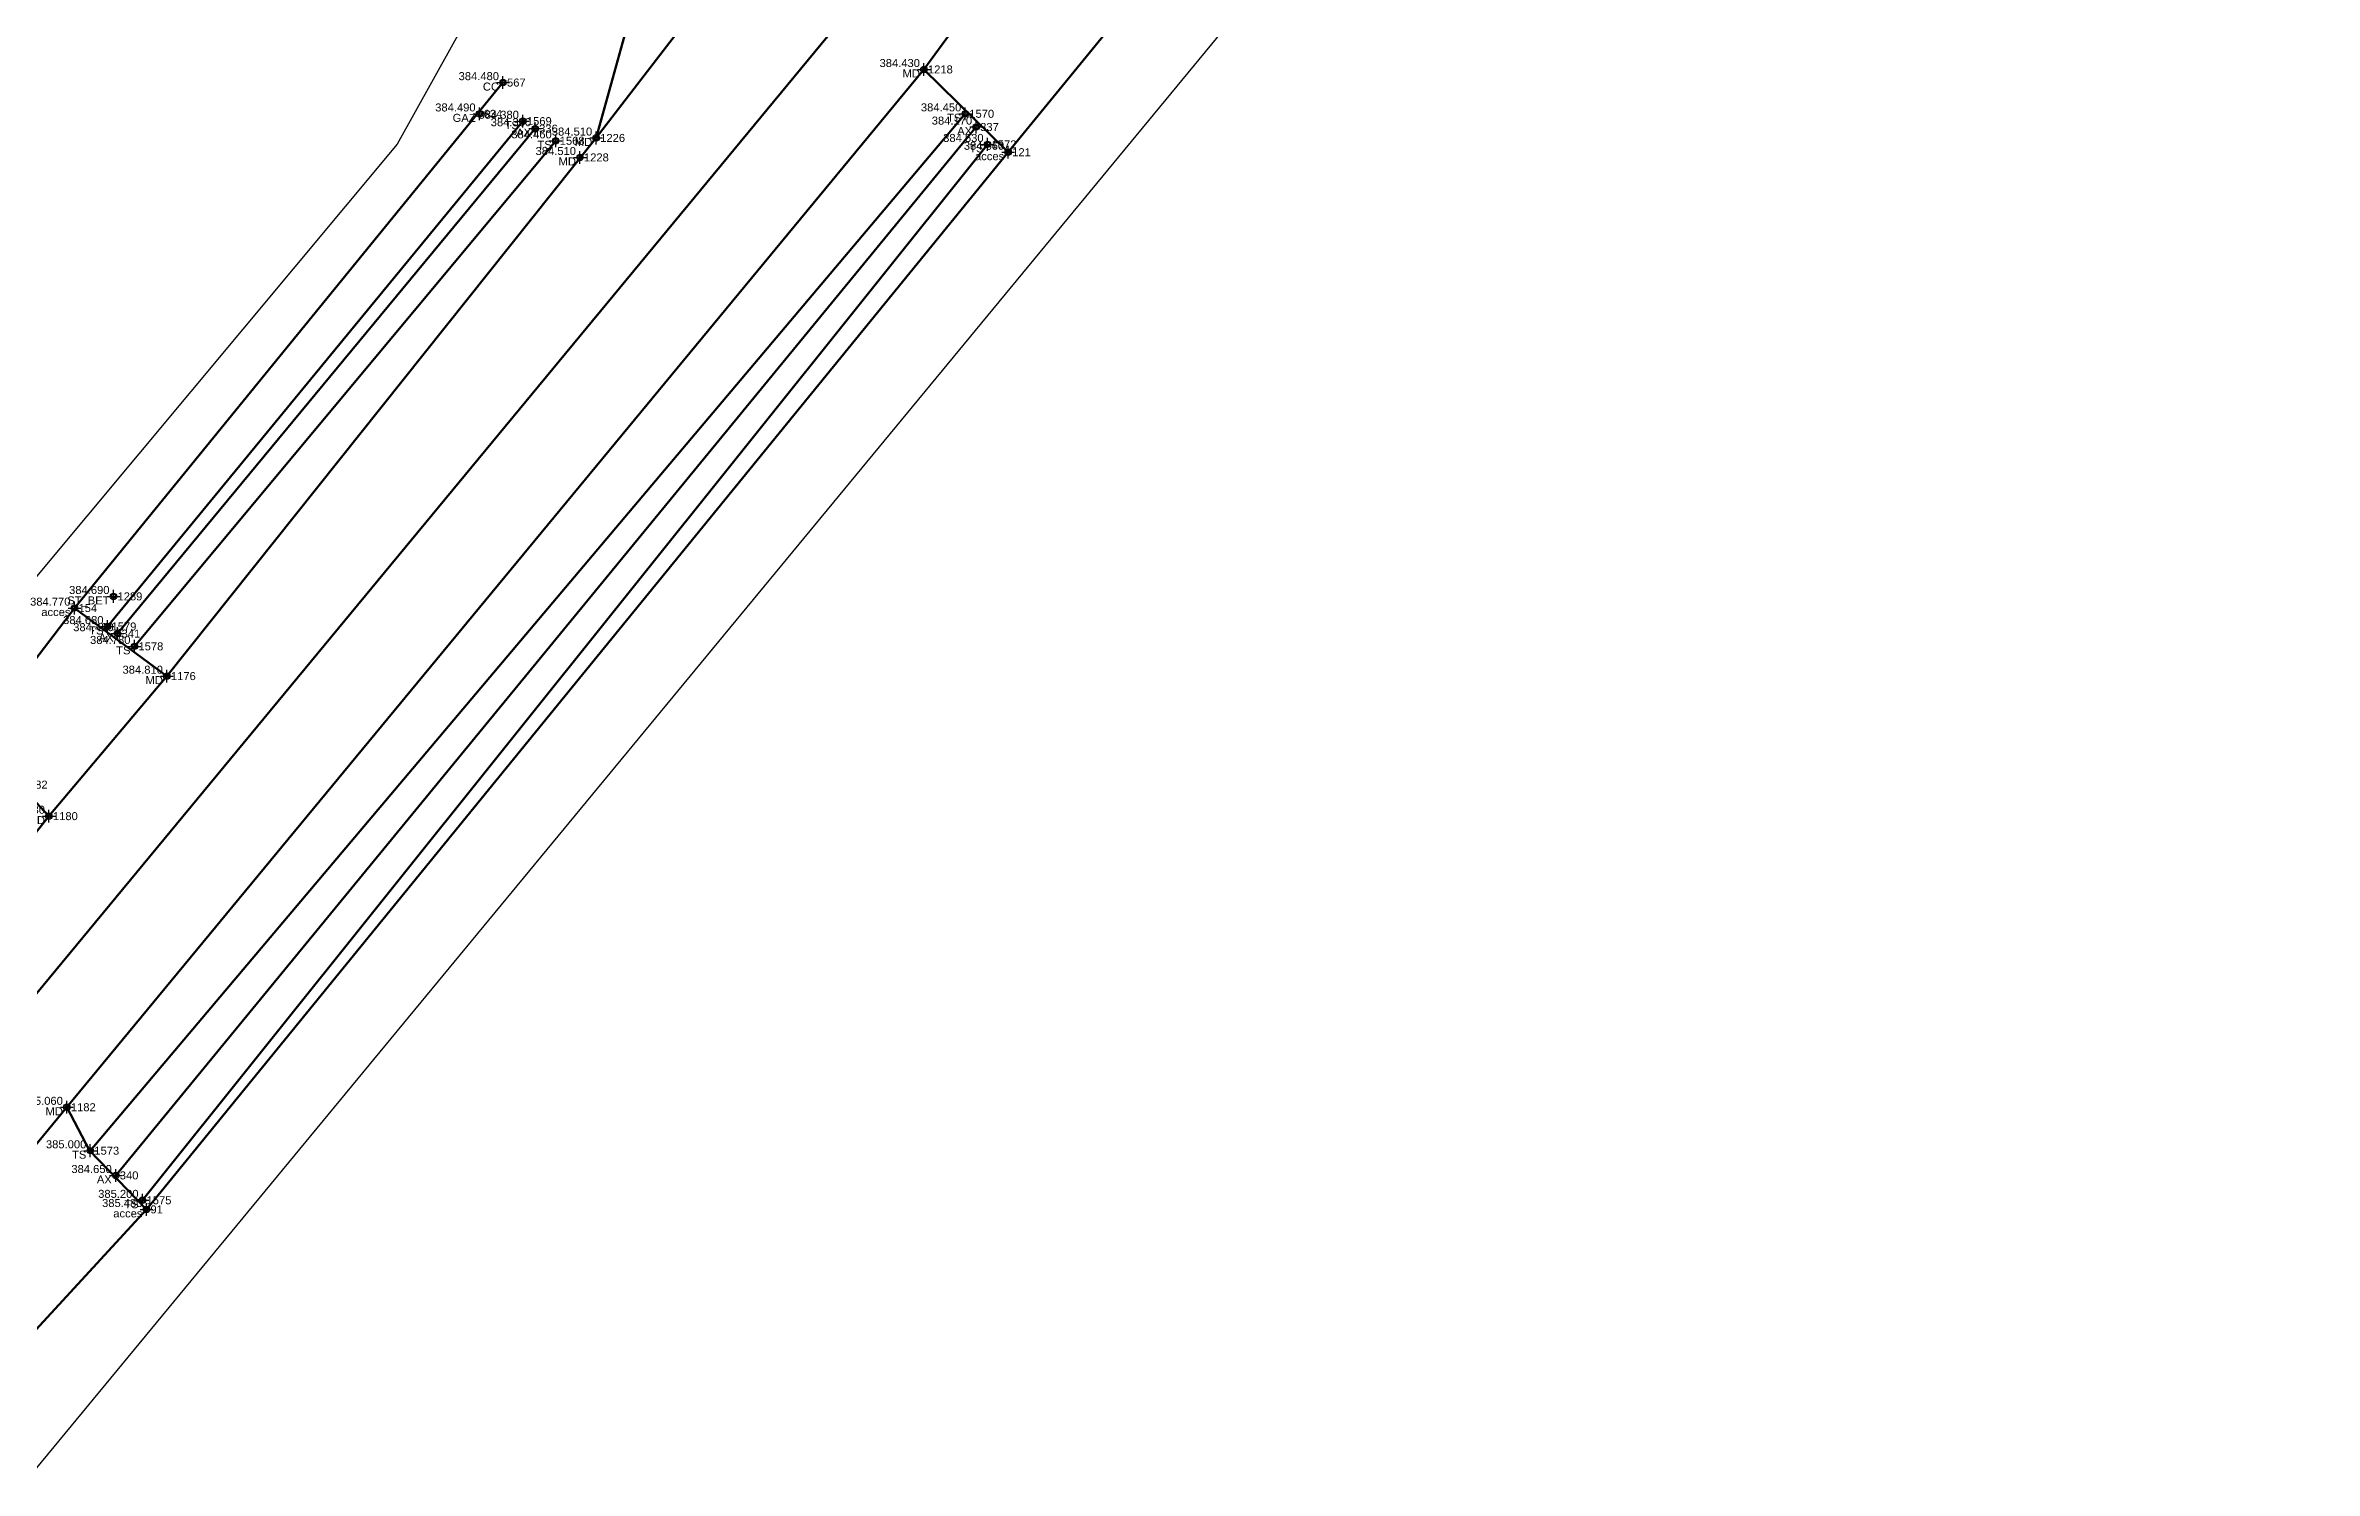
# Model space of a CAD drawing. Extents: x 396921 to 401273, y 555385 to 556691.
# Drawn here: x 401154.9 to 401225.8, y 556241.7 to 556286.2 of the extents above; entities that cross this region are included whole.
import ezdxf
from ezdxf.enums import TextEntityAlignment as Align

# ---------------------------------------------------------------- set-up
doc = ezdxf.new("R2010")
doc.units = 0
doc.header["$PDMODE"] = 34
doc.header["$PDSIZE"] = 0.2
for name, color, linetype in [('Boundary', 30, 'Continuous'), ('TOPO_CERC', 1, 'Continuous'), ('TOPO_CODE', 7, 'Continuous'), ('TOPO_ELEVATION', 7, 'Continuous'), ('TOPO_POINT_ID', 7, 'Continuous'), ('TOPO_POINTS', 7, 'Continuous'), ('TOPO_SYMBOL', 1, 'Continuous')]:
    doc.layers.add(name, color=color, linetype=linetype)
doc.layers.add('RO-LINES-LIN', color=7, linetype='Continuous', lineweight=25)
doc.styles.get("Standard").update_dxf_attribs({"font": 'arial.ttf'})

# ---------------------------------------------------------------- blocks, each defined once
blk = doc.blocks.new('PUNCTOPO')
at = {"layer": 'TOPO_CERC'}
blk.add_circle((0, 0), 0.25, dxfattribs=at)
at = {"layer": 'TOPO_SYMBOL'}
blk.add_point((0, 0), dxfattribs=at)

msp = doc.modelspace()

# ---------------------------------------------------------------- linework, layer by layer
at = {"layer": 'Boundary'}
for points in [[(401050.488, 556107.325), (401076.679, 556151.056), (401114.786, 556198.463), (401151.531, 556238.095), (401199.518, 556296.225)], [(401169.171, 556289.109), (401165.846, 556283.138), (401143.245, 556256.069), (401114.787, 556226.516), (401095.922, 556203.28), (401073.667, 556177.756), (401047.611, 556144.285), (401026.457, 556114.84)]]:
    msp.add_lwpolyline(points, dxfattribs=at)
at = {"layer": 'RO-LINES-LIN', "lineweight": 100}
for points in [[(401225.761, 556373.156, 383.79), (401216.085, 556351.497, 383.8), (401209.897, 556337.083, 383.87), (401203.299, 556320.181, 384.05), (401179.94, 556287.283, 384.42), (401153.228, 556254.978, 385.07), (401124.473, 556222.302, 385.73), (401086.722, 556181.654, 386.25), (401069.118, 556159.764, 386.97), (401036.302, 556112.167, 387.92), (401016.12, 556087.044, 388.06), (400978.164, 556050.801, 388.45), (400956.927, 556025.769, 388.5), (400940.861, 555996.772, 388.66), (400933.878, 555973.712, 388.83), (400927.98, 555941.206, 388.98), (400926.358, 555917.661, 389.16), (400924.894, 555909.885, 389.28)], [(401210.072, 556298.167, 384.5), (401206.974, 556308.183, 384.41), (401204.146, 556312.857, 384.17), (401199.105, 556308.902, 384.16), (401185.774, 556290.205, 384.35), (401182.308, 556285.471, 384.43), (401155.528, 556253.055, 385.06), (401151.238, 556247.864, 385.17), (401127.846, 556221.594, 385.62), (401126.341, 556220.546, 385.71), (401110.71, 556203.293, 386.1), (401106.482, 556198.802, 386.21), (401100.237, 556192.225, 386.29), (401095.902, 556187.813, 386.36), (401088.725, 556179.749, 386.21), (401084.388, 556174.737, 386.3), (401071.704, 556158.309, 386.86), (401046.863, 556122.183, 387.71), (401043.539, 556112.331, 387.84), (401043.901, 556106.539, 387.89)], [(401172.068, 556283.331, 384.51), (401179.435, 556292.903, 384.24)], [(401182.308, 556285.471, 384.43), (401184.941, 556282.886, 384.66), (401188.596, 556287.353, 384.41), (401185.774, 556290.205, 384.35)], [(401170.702, 556289.184, 384.38), (401173.054, 556286.894, 384.36), (401172.068, 556283.331, 384.51), (401158.654, 556266.521, 384.81), (401154.968, 556262.147, 384.93), (401150.923, 556257.044, 385.05), (401130.24, 556233.572, 385.5), (401127.728, 556230.409, 385.59), (401122.11, 556224.019, 385.73), (401112.376, 556213.37, 386.04), (401109.601, 556210.427, 386.08), (401107.8, 556208.715, 386.13), (401105.323, 556205.887, 386.16), (401084.714, 556183.745, 386.3), (401070.204, 556165.552, 386.58), (401067.45, 556161.516, 386.93), (401028.827, 556107.521, 387.88)], [(401169.155, 556285.061, 384.48), (401155.766, 556268.647, 384.77)], [(401156.261, 556251.697, 385), (401183.6, 556284.086, 384.45)], [(401156.798, 556268.071, 384.68), (401169.777, 556283.856, 384.38)], [(401183.94, 556283.673, 384.17), (401157.056, 556250.925, 384.65)], [(401170.159, 556283.622, 384.3), (401157.113, 556267.849, 384.48)], [(401157.64, 556267.451, 384.78), (401170.802, 556283.243, 384.46)], [(401157.893, 556250.149, 385.2), (401184.297, 556283.131, 384.53)], [(401184.941, 556282.886, 384.66), (401158.015, 556249.863, 385.48)], [(401158.654, 556266.521, 384.81), (401155.766, 556268.647, 384.77), (401152.479, 556264.348, 384.99), (401154.045, 556263.133, 384.954), (401154.968, 556262.147, 384.93)], [(401151.238, 556247.864, 385.17), (401152.761, 556246.804, 385.292), (401154.199, 556245.714, 385.41), (401158.015, 556249.863, 385.48), (401156.231, 556251.705, 385.216), (401155.528, 556253.055, 385.06)]]:
    msp.add_polyline3d(points, dxfattribs=at)

# ---------------------------------------------------------------- block references
at = {"layer": 'TOPO_POINTS'}
ref = msp.add_blockref('PUNCTOPO', (401169.155, 556285.061, 384.48), dxfattribs=dict(at, xscale=0.25, yscale=0.25, zscale=0.25))
ref.add_attrib('POINT', '567', dxfattribs={"layer": 'TOPO_POINT_ID', "height": 0.25}).set_placement((401169.28, 556285.061, 384.48), align=Align.MIDDLE_LEFT)
ref.add_attrib('ELEVATION', '384.480', dxfattribs={"layer": 'TOPO_ELEVATION', "height": 0.25}).set_placement((401169.03, 556285.061, 384.48), align=Align.BOTTOM_RIGHT)
ref.add_attrib('CODE', 'CC', dxfattribs={"layer": 'TOPO_CODE', "height": 0.25}).set_placement((401169.03, 556285.061, 384.48), align=Align.TOP_RIGHT)
ref = msp.add_blockref('PUNCTOPO', (401182.308, 556285.471, 384.43), dxfattribs=dict(at, xscale=0.25, yscale=0.25, zscale=0.25))
ref.add_attrib('POINT', '1218', dxfattribs={"layer": 'TOPO_POINT_ID', "height": 0.25}).set_placement((401182.433, 556285.471, 384.43), align=Align.MIDDLE_LEFT)
ref.add_attrib('ELEVATION', '384.430', dxfattribs={"layer": 'TOPO_ELEVATION', "height": 0.25}).set_placement((401182.183, 556285.471, 384.43), align=Align.BOTTOM_RIGHT)
ref.add_attrib('CODE', 'MD', dxfattribs={"layer": 'TOPO_CODE', "height": 0.25}).set_placement((401182.183, 556285.471, 384.43), align=Align.TOP_RIGHT)
ref = msp.add_blockref('PUNCTOPO', (401168.424, 556284.084, 384.49), dxfattribs=dict(at, xscale=0.25, yscale=0.25, zscale=0.25))
ref.add_attrib('POINT', '634', dxfattribs={"layer": 'TOPO_POINT_ID', "height": 0.25}).set_placement((401168.549, 556284.084, 384.49), align=Align.MIDDLE_LEFT)
ref.add_attrib('ELEVATION', '384.490', dxfattribs={"layer": 'TOPO_ELEVATION', "height": 0.25}).set_placement((401168.299, 556284.084, 384.49), align=Align.BOTTOM_RIGHT)
ref.add_attrib('CODE', 'GAZ', dxfattribs={"layer": 'TOPO_CODE', "height": 0.25}).set_placement((401168.299, 556284.084, 384.49), align=Align.TOP_RIGHT)
ref = msp.add_blockref('PUNCTOPO', (401169.777, 556283.856, 384.38), dxfattribs=dict(at, xscale=0.25, yscale=0.25, zscale=0.25))
ref.add_attrib('POINT', '1569', dxfattribs={"layer": 'TOPO_POINT_ID', "height": 0.25}).set_placement((401169.902, 556283.856, 384.38), align=Align.MIDDLE_LEFT)
ref.add_attrib('ELEVATION', '384.380', dxfattribs={"layer": 'TOPO_ELEVATION', "height": 0.25}).set_placement((401169.652, 556283.856, 384.38), align=Align.BOTTOM_RIGHT)
ref.add_attrib('CODE', 'TS', dxfattribs={"layer": 'TOPO_CODE', "height": 0.25}).set_placement((401169.652, 556283.856, 384.38), align=Align.TOP_RIGHT)
ref = msp.add_blockref('PUNCTOPO', (401170.159, 556283.622, 384.3), dxfattribs=dict(at, xscale=0.25, yscale=0.25, zscale=0.25))
ref.add_attrib('POINT', '336', dxfattribs={"layer": 'TOPO_POINT_ID', "height": 0.25}).set_placement((401170.284, 556283.622, 384.3), align=Align.MIDDLE_LEFT)
ref.add_attrib('ELEVATION', '384.300', dxfattribs={"layer": 'TOPO_ELEVATION', "height": 0.25}).set_placement((401170.034, 556283.622, 384.3), align=Align.BOTTOM_RIGHT)
ref.add_attrib('CODE', 'AX', dxfattribs={"layer": 'TOPO_CODE', "height": 0.25}).set_placement((401170.034, 556283.622, 384.3), align=Align.TOP_RIGHT)
ref = msp.add_blockref('PUNCTOPO', (401183.6, 556284.086, 384.45), dxfattribs=dict(at, xscale=0.25, yscale=0.25, zscale=0.25))
ref.add_attrib('POINT', '1570', dxfattribs={"layer": 'TOPO_POINT_ID', "height": 0.25}).set_placement((401183.725, 556284.086, 384.45), align=Align.MIDDLE_LEFT)
ref.add_attrib('ELEVATION', '384.450', dxfattribs={"layer": 'TOPO_ELEVATION', "height": 0.25}).set_placement((401183.475, 556284.086, 384.45), align=Align.BOTTOM_RIGHT)
ref.add_attrib('CODE', 'TS', dxfattribs={"layer": 'TOPO_CODE', "height": 0.25}).set_placement((401183.475, 556284.086, 384.45), align=Align.TOP_RIGHT)
ref = msp.add_blockref('PUNCTOPO', (401183.94, 556283.673, 384.17), dxfattribs=dict(at, xscale=0.25, yscale=0.25, zscale=0.25))
ref.add_attrib('POINT', '337', dxfattribs={"layer": 'TOPO_POINT_ID', "height": 0.25}).set_placement((401184.065, 556283.673, 384.17), align=Align.MIDDLE_LEFT)
ref.add_attrib('ELEVATION', '384.170', dxfattribs={"layer": 'TOPO_ELEVATION', "height": 0.25}).set_placement((401183.815, 556283.673, 384.17), align=Align.BOTTOM_RIGHT)
ref.add_attrib('CODE', 'AX', dxfattribs={"layer": 'TOPO_CODE', "height": 0.25}).set_placement((401183.815, 556283.673, 384.17), align=Align.TOP_RIGHT)
ref = msp.add_blockref('PUNCTOPO', (401170.802, 556283.243, 384.46), dxfattribs=dict(at, xscale=0.25, yscale=0.25, zscale=0.25))
ref.add_attrib('POINT', '1568', dxfattribs={"layer": 'TOPO_POINT_ID', "height": 0.25}).set_placement((401170.927, 556283.243, 384.46), align=Align.MIDDLE_LEFT)
ref.add_attrib('ELEVATION', '384.460', dxfattribs={"layer": 'TOPO_ELEVATION', "height": 0.25}).set_placement((401170.677, 556283.243, 384.46), align=Align.BOTTOM_RIGHT)
ref.add_attrib('CODE', 'TS', dxfattribs={"layer": 'TOPO_CODE', "height": 0.25}).set_placement((401170.677, 556283.243, 384.46), align=Align.TOP_RIGHT)
ref = msp.add_blockref('PUNCTOPO', (401172.068, 556283.331, 384.51), dxfattribs=dict(at, xscale=0.25, yscale=0.25, zscale=0.25))
ref.add_attrib('POINT', '1226', dxfattribs={"layer": 'TOPO_POINT_ID', "height": 0.25}).set_placement((401172.193, 556283.331, 384.51), align=Align.MIDDLE_LEFT)
ref.add_attrib('ELEVATION', '384.510', dxfattribs={"layer": 'TOPO_ELEVATION', "height": 0.25}).set_placement((401171.943, 556283.331, 384.51), align=Align.BOTTOM_RIGHT)
ref.add_attrib('CODE', 'MD', dxfattribs={"layer": 'TOPO_CODE', "height": 0.25}).set_placement((401171.943, 556283.331, 384.51), align=Align.TOP_RIGHT)
ref = msp.add_blockref('PUNCTOPO', (401184.297, 556283.131, 384.53), dxfattribs=dict(at, xscale=0.25, yscale=0.25, zscale=0.25))
ref.add_attrib('POINT', '1572', dxfattribs={"layer": 'TOPO_POINT_ID', "height": 0.25}).set_placement((401184.422, 556283.131, 384.53), align=Align.MIDDLE_LEFT)
ref.add_attrib('ELEVATION', '384.530', dxfattribs={"layer": 'TOPO_ELEVATION', "height": 0.25}).set_placement((401184.172, 556283.131, 384.53), align=Align.BOTTOM_RIGHT)
ref.add_attrib('CODE', 'TS', dxfattribs={"layer": 'TOPO_CODE', "height": 0.25}).set_placement((401184.172, 556283.131, 384.53), align=Align.TOP_RIGHT)
ref = msp.add_blockref('PUNCTOPO', (401184.941, 556282.886, 384.66), dxfattribs=dict(at, xscale=0.25, yscale=0.25, zscale=0.25))
ref.add_attrib('POINT', '121', dxfattribs={"layer": 'TOPO_POINT_ID', "height": 0.25}).set_placement((401185.066, 556282.886, 384.66), align=Align.MIDDLE_LEFT)
ref.add_attrib('ELEVATION', '384.660', dxfattribs={"layer": 'TOPO_ELEVATION', "height": 0.25}).set_placement((401184.816, 556282.886, 384.66), align=Align.BOTTOM_RIGHT)
ref.add_attrib('CODE', 'acces', dxfattribs={"layer": 'TOPO_CODE', "height": 0.25}).set_placement((401184.816, 556282.886, 384.66), align=Align.TOP_RIGHT)
ref = msp.add_blockref('PUNCTOPO', (401171.56, 556282.723, 384.51), dxfattribs=dict(at, xscale=0.25, yscale=0.25, zscale=0.25))
ref.add_attrib('POINT', '1228', dxfattribs={"layer": 'TOPO_POINT_ID', "height": 0.25}).set_placement((401171.685, 556282.723, 384.51), align=Align.MIDDLE_LEFT)
ref.add_attrib('ELEVATION', '384.510', dxfattribs={"layer": 'TOPO_ELEVATION', "height": 0.25}).set_placement((401171.435, 556282.723, 384.51), align=Align.BOTTOM_RIGHT)
ref.add_attrib('CODE', 'MD', dxfattribs={"layer": 'TOPO_CODE', "height": 0.25}).set_placement((401171.435, 556282.723, 384.51), align=Align.TOP_RIGHT)
ref = msp.add_blockref('PUNCTOPO', (401155.766, 556268.647, 384.77), dxfattribs=dict(at, xscale=0.25, yscale=0.25, zscale=0.25))
ref.add_attrib('POINT', '154', dxfattribs={"layer": 'TOPO_POINT_ID', "height": 0.25}).set_placement((401155.891, 556268.647, 384.77), align=Align.MIDDLE_LEFT)
ref.add_attrib('ELEVATION', '384.770', dxfattribs={"layer": 'TOPO_ELEVATION', "height": 0.25}).set_placement((401155.641, 556268.647, 384.77), align=Align.BOTTOM_RIGHT)
ref.add_attrib('CODE', 'acces', dxfattribs={"layer": 'TOPO_CODE', "height": 0.25}).set_placement((401155.641, 556268.647, 384.77), align=Align.TOP_RIGHT)
ref = msp.add_blockref('PUNCTOPO', (401156.985, 556269.011, 384.69), dxfattribs=dict(at, xscale=0.25, yscale=0.25, zscale=0.25))
ref.add_attrib('POINT', '1289', dxfattribs={"layer": 'TOPO_POINT_ID', "height": 0.25}).set_placement((401157.11, 556269.011, 384.69), align=Align.MIDDLE_LEFT)
ref.add_attrib('ELEVATION', '384.690', dxfattribs={"layer": 'TOPO_ELEVATION', "height": 0.25}).set_placement((401156.86, 556269.011, 384.69), align=Align.BOTTOM_RIGHT)
ref.add_attrib('CODE', 'ST_BET', dxfattribs={"layer": 'TOPO_CODE', "height": 0.25}).set_placement((401156.86, 556269.011, 384.69), align=Align.TOP_RIGHT)
ref = msp.add_blockref('PUNCTOPO', (401156.798, 556268.071, 384.68), dxfattribs=dict(at, xscale=0.25, yscale=0.25, zscale=0.25))
ref.add_attrib('POINT', '1579', dxfattribs={"layer": 'TOPO_POINT_ID', "height": 0.25}).set_placement((401156.923, 556268.071, 384.68), align=Align.MIDDLE_LEFT)
ref.add_attrib('ELEVATION', '384.680', dxfattribs={"layer": 'TOPO_ELEVATION', "height": 0.25}).set_placement((401156.673, 556268.071, 384.68), align=Align.BOTTOM_RIGHT)
ref.add_attrib('CODE', 'TS', dxfattribs={"layer": 'TOPO_CODE', "height": 0.25}).set_placement((401156.673, 556268.071, 384.68), align=Align.TOP_RIGHT)
ref = msp.add_blockref('PUNCTOPO', (401157.113, 556267.849, 384.48), dxfattribs=dict(at, xscale=0.25, yscale=0.25, zscale=0.25))
ref.add_attrib('POINT', '341', dxfattribs={"layer": 'TOPO_POINT_ID', "height": 0.25}).set_placement((401157.238, 556267.849, 384.48), align=Align.MIDDLE_LEFT)
ref.add_attrib('ELEVATION', '384.480', dxfattribs={"layer": 'TOPO_ELEVATION', "height": 0.25}).set_placement((401156.988, 556267.849, 384.48), align=Align.BOTTOM_RIGHT)
ref.add_attrib('CODE', 'AX', dxfattribs={"layer": 'TOPO_CODE', "height": 0.25}).set_placement((401156.988, 556267.849, 384.48), align=Align.TOP_RIGHT)
ref = msp.add_blockref('PUNCTOPO', (401157.64, 556267.451, 384.78), dxfattribs=dict(at, xscale=0.25, yscale=0.25, zscale=0.25))
ref.add_attrib('POINT', '1578', dxfattribs={"layer": 'TOPO_POINT_ID', "height": 0.25}).set_placement((401157.765, 556267.451, 384.78), align=Align.MIDDLE_LEFT)
ref.add_attrib('ELEVATION', '384.780', dxfattribs={"layer": 'TOPO_ELEVATION', "height": 0.25}).set_placement((401157.515, 556267.451, 384.78), align=Align.BOTTOM_RIGHT)
ref.add_attrib('CODE', 'TS', dxfattribs={"layer": 'TOPO_CODE', "height": 0.25}).set_placement((401157.515, 556267.451, 384.78), align=Align.TOP_RIGHT)
ref = msp.add_blockref('PUNCTOPO', (401158.654, 556266.521, 384.81), dxfattribs=dict(at, xscale=0.25, yscale=0.25, zscale=0.25))
ref.add_attrib('POINT', '1176', dxfattribs={"layer": 'TOPO_POINT_ID', "height": 0.25}).set_placement((401158.779, 556266.521, 384.81), align=Align.MIDDLE_LEFT)
ref.add_attrib('ELEVATION', '384.810', dxfattribs={"layer": 'TOPO_ELEVATION', "height": 0.25}).set_placement((401158.529, 556266.521, 384.81), align=Align.BOTTOM_RIGHT)
ref.add_attrib('CODE', 'MD', dxfattribs={"layer": 'TOPO_CODE', "height": 0.25}).set_placement((401158.529, 556266.521, 384.81), align=Align.TOP_RIGHT)
ref = msp.add_blockref('PUNCTOPO', (401154.024, 556263.131, 384.97), dxfattribs=dict(at, xscale=0.25, yscale=0.25, zscale=0.25))
ref.add_attrib('POINT', '1582', dxfattribs={"layer": 'TOPO_POINT_ID', "height": 0.25}).set_placement((401154.149, 556263.131, 384.97), align=Align.MIDDLE_LEFT)
ref.add_attrib('ELEVATION', '384.970', dxfattribs={"layer": 'TOPO_ELEVATION', "height": 0.25}).set_placement((401153.899, 556263.131, 384.97), align=Align.BOTTOM_RIGHT)
ref.add_attrib('CODE', 'TS', dxfattribs={"layer": 'TOPO_CODE', "height": 0.25}).set_placement((401153.899, 556263.131, 384.97), align=Align.TOP_RIGHT)
ref = msp.add_blockref('PUNCTOPO', (401154.968, 556262.147, 384.93), dxfattribs=dict(at, xscale=0.25, yscale=0.25, zscale=0.25))
ref.add_attrib('POINT', '1180', dxfattribs={"layer": 'TOPO_POINT_ID', "height": 0.25}).set_placement((401155.093, 556262.147, 384.93), align=Align.MIDDLE_LEFT)
ref.add_attrib('ELEVATION', '384.930', dxfattribs={"layer": 'TOPO_ELEVATION', "height": 0.25}).set_placement((401154.843, 556262.147, 384.93), align=Align.BOTTOM_RIGHT)
ref.add_attrib('CODE', 'MD', dxfattribs={"layer": 'TOPO_CODE', "height": 0.25}).set_placement((401154.843, 556262.147, 384.93), align=Align.TOP_RIGHT)
ref = msp.add_blockref('PUNCTOPO', (401155.528, 556253.055, 385.06), dxfattribs=dict(at, xscale=0.25, yscale=0.25, zscale=0.25))
ref.add_attrib('POINT', '1182', dxfattribs={"layer": 'TOPO_POINT_ID', "height": 0.25}).set_placement((401155.653, 556253.055, 385.06), align=Align.MIDDLE_LEFT)
ref.add_attrib('ELEVATION', '385.060', dxfattribs={"layer": 'TOPO_ELEVATION', "height": 0.25}).set_placement((401155.403, 556253.055, 385.06), align=Align.BOTTOM_RIGHT)
ref.add_attrib('CODE', 'MD', dxfattribs={"layer": 'TOPO_CODE', "height": 0.25}).set_placement((401155.403, 556253.055, 385.06), align=Align.TOP_RIGHT)
ref = msp.add_blockref('PUNCTOPO', (401156.261, 556251.697, 385), dxfattribs=dict(at, xscale=0.25, yscale=0.25, zscale=0.25))
ref.add_attrib('POINT', '1573', dxfattribs={"layer": 'TOPO_POINT_ID', "height": 0.25}).set_placement((401156.386, 556251.697, 385), align=Align.MIDDLE_LEFT)
ref.add_attrib('ELEVATION', '385.000', dxfattribs={"layer": 'TOPO_ELEVATION', "height": 0.25}).set_placement((401156.136, 556251.697, 385), align=Align.BOTTOM_RIGHT)
ref.add_attrib('CODE', 'TS', dxfattribs={"layer": 'TOPO_CODE', "height": 0.25}).set_placement((401156.136, 556251.697, 385), align=Align.TOP_RIGHT)
ref = msp.add_blockref('PUNCTOPO', (401157.056, 556250.925, 384.65), dxfattribs=dict(at, xscale=0.25, yscale=0.25, zscale=0.25))
ref.add_attrib('POINT', '340', dxfattribs={"layer": 'TOPO_POINT_ID', "height": 0.25}).set_placement((401157.181, 556250.925, 384.65), align=Align.MIDDLE_LEFT)
ref.add_attrib('ELEVATION', '384.650', dxfattribs={"layer": 'TOPO_ELEVATION', "height": 0.25}).set_placement((401156.931, 556250.925, 384.65), align=Align.BOTTOM_RIGHT)
ref.add_attrib('CODE', 'AX', dxfattribs={"layer": 'TOPO_CODE', "height": 0.25}).set_placement((401156.931, 556250.925, 384.65), align=Align.TOP_RIGHT)
ref = msp.add_blockref('PUNCTOPO', (401157.893, 556250.149, 385.2), dxfattribs=dict(at, xscale=0.25, yscale=0.25, zscale=0.25))
ref.add_attrib('POINT', '1575', dxfattribs={"layer": 'TOPO_POINT_ID', "height": 0.25}).set_placement((401158.018, 556250.149, 385.2), align=Align.MIDDLE_LEFT)
ref.add_attrib('ELEVATION', '385.200', dxfattribs={"layer": 'TOPO_ELEVATION', "height": 0.25}).set_placement((401157.768, 556250.149, 385.2), align=Align.BOTTOM_RIGHT)
ref.add_attrib('CODE', 'TS', dxfattribs={"layer": 'TOPO_CODE', "height": 0.25}).set_placement((401157.768, 556250.149, 385.2), align=Align.TOP_RIGHT)
ref = msp.add_blockref('PUNCTOPO', (401158.015, 556249.863, 385.48), dxfattribs=dict(at, xscale=0.25, yscale=0.25, zscale=0.25))
ref.add_attrib('POINT', '91', dxfattribs={"layer": 'TOPO_POINT_ID', "height": 0.25}).set_placement((401158.14, 556249.863, 385.48), align=Align.MIDDLE_LEFT)
ref.add_attrib('ELEVATION', '385.480', dxfattribs={"layer": 'TOPO_ELEVATION', "height": 0.25}).set_placement((401157.89, 556249.863, 385.48), align=Align.BOTTOM_RIGHT)
ref.add_attrib('CODE', 'acces', dxfattribs={"layer": 'TOPO_CODE', "height": 0.25}).set_placement((401157.89, 556249.863, 385.48), align=Align.TOP_RIGHT)

doc.saveas('drawing.dxf')
